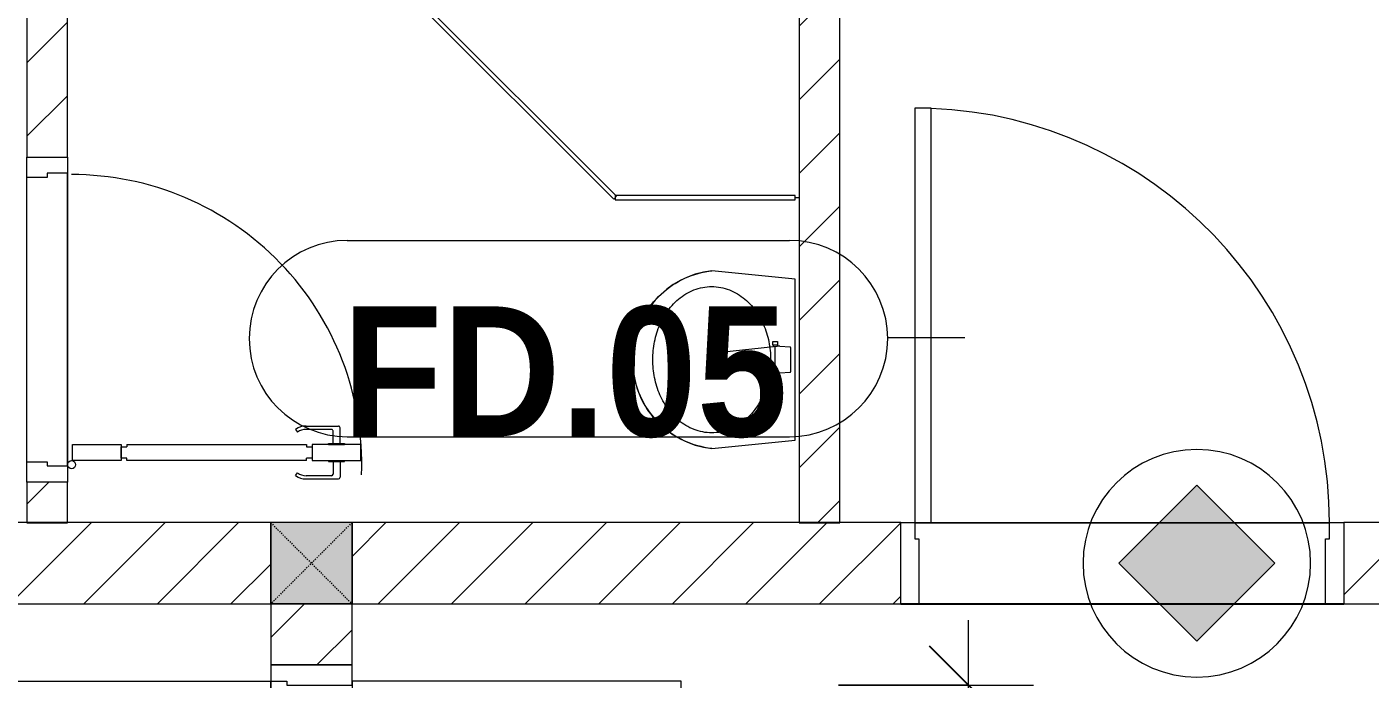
# Model space of a CAD drawing. Header units: millimetres. Extents: x 962 to 239635, y -15958 to 82755.
# Drawn here: x 117603 to 120909, y 35352 to 36957 of the extents above; entities that cross this region are included whole.
import ezdxf

# ---------------------------------------------------------------- set-up
doc = ezdxf.new("R2010")
doc.units = ezdxf.units.MM
doc.linetypes.add('Dash', pattern=[6, 3, -3])
for name, color, linetype, lineweight in [('0-1', 7, 'Continuous', 5), ('A-ANNO-DIMS', 211, 'Continuous', 9), ('A-ANNO-DIMS-160', 211, 'Continuous', 9), ('A-ANNO-NOTE', 131, 'Continuous', 9), ('A-DETL-GENF-1', 9, 'Continuous', 9), ('A-DETL-GENF-2', 1, 'Continuous', 9), ('A-DOOR-1', 254, 'Continuous', 9), ('A-DOOR-2', 9, 'Continuous', 9), ('A-DOOR-4', 1, 'Continuous', 9), ('A-DOOR-FRAM-1', 1, 'Continuous', 9), ('A-DOOR-IDEN', 31, 'Continuous', 9), ('A-FLOR-2', 9, 'Continuous', 9), ('A-GLAZ-CURT-1', 254, 'Continuous', 9), ('A-GLAZ-CURT-2', 9, 'Continuous', 9), ('A-WALL', 113, 'Continuous', 9), ('A-WALL-1', 253, 'Continuous', 18), ('A-WALL-2', 9, 'Continuous', 9), ('A-WALL-3', 113, 'Continuous', 18), ('A-WALL-PATT-1', 10, 'Continuous', 9), ('A-WALL-PATT-2', 111, 'Continuous', 9), ('P-SANR-FIXT-1', 254, 'Continuous', 9), ('S-COLS', 52, 'Continuous', 9), ('S-COLS-1', 52, 'Continuous', 5), ('S-COLS-5', 52, 'Dash', 9), ('S-COLS-6', 52, 'Continuous', 18), ('S-COLS-HDLN', 52, 'Dash', 9)]:
    doc.layers.add(name, color=color, linetype=linetype, lineweight=lineweight)
doc.styles.add('Arial_B_6', font='arialbd_0.ttf', dxfattribs={"width": 0.9, "height": 320})
doc.styles.add('UTM Avo', font='UTM Avo.ttf', dxfattribs={"width": 0.9, "height": 400})
doc.dimstyles.new('1_Dim_chi_tiet_2_5', dxfattribs={"dimscale": 304.8, "dimtxt": 399.720379, "dimasz": 0.629921, "dimexe": 0.524934, "dimexo": 0.0625, "dimgap": 0.052493, "dimtad": 1, "dimdec": 0, "dimrnd": 5, "dimzin": 0, "dimdsep": 46, "dimtxsty": 'UTM Avo', "dimblk1": 'OBLIQUE', "dimblk2": 'OBLIQUE', "dimsah": 1, "dimcen": 0.09, "dimdle": 0.524934, "dimazin": 0, "dimtfac": 1, "dimtdec": 4, "dimtix": 1, "dimtmove": 0, "dimatfit": 3, "dimfxl": 1.049869, "dimfxlon": 1, "dimtvp": 1, "dimtolj": 1, "dimtzin": 0, "dimarcsym": 2})
pattern_1 = [(45, (0, 0), (-90.50967, 90.50967), [])]
pattern_2 = [(45, (61750.9, 0), (-90.50967, 90.50967), [])]

# ---------------------------------------------------------------- blocks, each defined once
blk = doc.blocks.new('bonruatreo - Chậu rửa-V8-TKCS_MB TẦNG 2')
at = {"layer": 'P-SANR-FIXT-1'}
for p, q in [((198.4, 0), (-198.4, 0)), ((165, 0), (-165, 0)), ((218.6, -205), (198.4, 0)), ((-198.4, 0), (-218.6, -205)), ((-33, -37.3), (-31.4, -12.2)), ((-30.2, -11), (30.2, -11)), ((31.4, -12.2), (33, -37.3)), ((-44.7, -42.8), (-35.6, -42.8)), ((-44.7, -54.2), (-44.7, -42.8)), ((-35.6, -54.2), (-44.7, -54.2)), ((-35.6, -42.8), (-35.6, -44.2)), ((-35.6, -44.2), (-33.1, -44.2)), ((-35.6, -44.2), (-35.6, -52.9)), ((-35.6, -52.9), (-35.6, -54.2)), ((-32.2, -52.9), (-35.6, -52.9)), ((-32.2, -52.9), (-33.1, -44.2)), ((32.7, -48.5), (-32.7, -48.5)), ((-18.5, -182.5), (-32.2, -52.9)), ((33, -45.4), (18.5, -182.5)), ((18.5, -182.5), (-18.5, -182.5))]:
    blk.add_line(p, q, dxfattribs=at)
at = {"layer": 'P-SANR-FIXT-1', "flags": 128}
blk.add_lwpolyline([(218.6, -205), (217.4, -213.7), (215.9, -222.4), (214, -231), (211.8, -239.5), (209.3, -247.9), (206.4, -256.2), (203.2, -264.4), (199.6, -272.5), (195.8, -280.4), (191.6, -288.1), (187.1, -295.7), (182.3, -303.1), (177.3, -310.3), (171.9, -317.3), (166.3, -324.1), (160.4, -330.6), (154.2, -336.9), (147.8, -342.9), (141.2, -348.7), (134.3, -354.2), (127.3, -359.4), (120, -364.4), (112.5, -369), (104.9, -373.4), (97.1, -377.4), (89.1, -381.2), (81, -384.6), (72.7, -387.6), (64.4, -390.4), (55.9, -392.8), (47.3, -394.8), (38.7, -396.6), (30, -397.9), (21.3, -399), (12.5, -399.6), (3.7, -400), (-5.1, -399.9), (-13.9, -399.6), (-22.6, -398.8), (-31.4, -397.8), (-40.1, -396.3), (-48.7, -394.5), (-57.2, -392.4), (-65.7, -390), (-74, -387.2), (-82.2, -384.1), (-90.3, -380.6), (-98.3, -376.8), (-106.1, -372.7), (-113.7, -368.3), (-121.1, -363.6), (-128.4, -358.7), (-135.4, -353.4), (-142.2, -347.8), (-148.8, -342), (-155.2, -335.9), (-161.3, -329.6), (-167.2, -323), (-172.8, -316.2), (-178.1, -309.2), (-183.1, -302), (-187.8, -294.6), (-192.2, -287), (-196.4, -279.2), (-200.2, -271.3), (-203.7, -263.2), (-206.8, -255), (-209.7, -246.6), (-212.2, -238.2), (-214.3, -229.7), (-216.1, -221.1), (-217.6, -212.4), (-218.6, -205)], dxfattribs=at)
at = {"layer": 'P-SANR-FIXT-1'}
for centre, radius, start, end in [((-30.1, -12.3), 1.3, 91.2278, 176.4003), ((30.1, -12.3), 1.3, 3.5997, 88.7722), ((5.5, -41.4), 38.7, 173.966, 184.1457), ((-5.5, -41.4), 38.7, 353.966, 6.034), ((0, -180), 220, 186.525, 353.475)]:
    blk.add_arc(centre, radius, start, end, dxfattribs=at)
for points in [[(-180, -205), (-180, -197.6), (-178.6, -182.7), (-172.4, -161.2), (-162.5, -141.1), (-149.4, -123), (-133.8, -107), (-116.1, -93.4), (-96.9, -82.1), (-76.5, -73.2), (-55.2, -66.5), (-33.3, -62.1), (-11.2, -59.9), (11.1, -59.9), (33.3, -62.1), (55.2, -66.5), (76.5, -73.2), (96.9, -82.1), (116.1, -93.4), (133.8, -107.1), (149.5, -123), (162.5, -141.2), (172.4, -161.2), (178.6, -182.7), (180, -197.6), (180, -205)], [(180, -205), (180, -212.4), (178.6, -227.3), (172.4, -248.8), (162.5, -268.8), (149.5, -287), (133.8, -302.9), (116.1, -316.6), (96.9, -327.9), (76.5, -336.8), (55.2, -343.5), (33.3, -347.9), (11.1, -350.1), (-11.2, -350.1), (-33.3, -347.9), (-55.2, -343.5), (-76.5, -336.8), (-96.9, -327.9), (-116.1, -316.6), (-133.8, -303), (-149.4, -287), (-162.5, -268.9), (-172.4, -248.8), (-178.6, -227.3), (-180, -212.4), (-180, -205)]]:
    blk.add_open_spline(points, degree=3, dxfattribs=at)
blk = doc.blocks.new('System Panel - Glazed-588850-TKCS_MB TẦNG 2')
at = {"layer": 'A-GLAZ-CURT-2'}
for p, q in [((221.3, 5), (-221.3, 5)), ((-221.3, 5), (-221.3, -5)), ((221.3, -5), (221.3, 5)), ((-221.3, -5), (221.3, -5))]:
    blk.add_line(p, q, dxfattribs=at)
blk = doc.blocks.new('System Panel - Glazed-580250-TKCS_MB TẦNG 2')
at = {"layer": 'A-GLAZ-CURT-2'}
for p, q in [((350.6, 5), (-350.6, 5)), ((-350.6, 5), (-350.6, -5)), ((350.6, -5), (350.6, 5)), ((-350.6, -5), (350.6, -5))]:
    blk.add_line(p, q, dxfattribs=at)
blk = doc.blocks.new('DOOR_CW_01 CANH MO-PANEL KINH - DIG_02-800x2200-CỬA NHÔM KÍNH-401063-TKCS_MB TẦNG 2')
at = {"layer": 'A-DETL-GENF-1'}
for p, q in [((-347, -182), (-347, -62)), ((-347, -62), (-307, -62)), ((-307, -62), (-307, -182)), ((-307, -182), (-347, -182)), ((-347, -196), (-341, -196)), ((-347, -638), (-347, -196)), ((-341, -196), (-341, -182)), ((-341, -182), (-313, -182)), ((-313, -182), (-313, -196)), ((-307, -196), (-313, -196)), ((-307, -196), (-307, -638)), ((-383.9, -611.2), (-377.3, -615.8)), ((-270.1, -611.2), (-276.7, -615.8)), ((-392, -637), (-392, -716.5)), ((-384, -699.5), (-384, -637)), ((-347, -638), (-341, -638)), ((-307, -652), (-347, -652)), ((-347, -652), (-347, -772)), ((-341, -652), (-341, -638)), ((-313, -652), (-341, -652)), ((-307, -638), (-313, -638)), ((-313, -638), (-313, -652)), ((-307, -772), (-307, -652)), ((-270, -699.5), (-270, -637)), ((-262, -637), (-262, -716.5)), ((-349, -692.2), (-349, -731.8)), ((-347, -692.2), (-349, -692.2)), ((-347, -692.2), (-347, -731.8)), ((-307, -692.2), (-307, -731.8)), ((-307, -692.2), (-305, -692.2)), ((-305, -692.2), (-305, -731.8)), ((-349, -720.5), (-388, -720.5)), ((-349, -703.5), (-380, -703.5)), ((-305, -703.5), (-274, -703.5)), ((-305, -720.5), (-266, -720.5)), ((-349, -731.8), (-347, -731.8)), ((-305, -731.8), (-307, -731.8)), ((-347, -772), (-307, -772))]:
    blk.add_line(p, q, dxfattribs=at)
blk.add_circle((-357, -60), 10, dxfattribs=at)
for centre, radius, start, end in [((-357, -60), 714, 268, 0), ((-347, -637), 45, 145, 180), ((-347, -637), 37, 145, 180), ((-307, -637), 37, 0, 35), ((-307, -637), 45, 360, 35), ((-388, -716.5), 4, 180, 270), ((-380, -699.5), 4, 180, 270), ((-274, -699.5), 4, 270, 0), ((-266, -716.5), 4, 270, 0)]:
    blk.add_arc(centre, radius, start, end, dxfattribs=at)
at = {"layer": 'A-DOOR-2'}
for p, q in [((-400, -50), (-400, 50)), ((-400, 50), (-350, 50)), ((-350, 50), (-350, 0)), ((350, 0), (350, 50)), ((350, 50), (400, 50)), ((400, 50), (400, -50)), ((-360, 0), (-360, -50)), ((-350, 0), (-360, 0)), ((360, 0), (350, 0)), ((360, -50), (360, 0)), ((-360, -50), (-400, -50)), ((-357, -50), (-332, -50)), ((400, -50), (360, -50))]:
    blk.add_line(p, q, dxfattribs=at)
blk = doc.blocks.new('NCV_TKTC_TANG 2_rvt-1-TKCS_MB TẦNG 2')
at = {"layer": 'A-WALL-PATT-1'}
h = blk.add_hatch(dxfattribs=at)
h.set_pattern_fill('FP_1', color=256, style=0, pattern_type=2)
h.set_pattern_definition(pattern_1)
h.paths.add_polyline_path([(57752.6, 35736.9), (57852.6, 35736.9), (57852.6, 37736.9), (57752.6, 37736.9), (57752.6, 36315.3)])
h.paths.add_polyline_path([(57752.6, 37836.9), (57852.6, 37836.9), (57852.6, 40136.9), (57752.6, 40136.9), (57752.6, 38431.7)])
h = blk.add_hatch(dxfattribs=at)
h.set_pattern_fill('FP_1', color=256, style=0, pattern_type=2)
h.set_pattern_definition(pattern_1)
h.paths.add_polyline_path([(55952.6, 35736.9), (55952.6, 35836.9), (55852.6, 35836.9), (55852.6, 35736.9)])
h.paths.add_polyline_path([(55952.6, 36636.9), (55952.6, 37736.9), (55852.6, 37736.9), (55852.6, 36636.9)])
at = {"layer": 'A-FLOR-2'}
for p, q in [((55952.6, 35876.9), (55952.6, 36596.9)), ((55852.6, 35886.9), (55852.6, 36586.9)), ((57752.6, 36536.9), (57742.6, 36536.9)), ((58037.6, 35736.9), (59057.6, 35736.9)), ((59057.6, 35736.9), (58037.6, 35736.9)), ((58002.6, 35536.9), (59092.6, 35536.9))]:
    blk.add_line(p, q, dxfattribs=at)
at = {"layer": 'A-WALL-1'}
for p, q in [((55852.6, 37736.9), (55852.6, 36636.9)), ((55952.6, 36636.9), (55952.6, 37736.9)), ((57752.6, 37736.9), (57752.6, 35736.9)), ((57852.6, 35736.9), (57852.6, 37736.9)), ((55852.6, 36636.9), (55952.6, 36636.9)), ((55952.6, 35836.9), (55852.6, 35836.9)), ((55852.6, 35836.9), (55852.6, 35736.9)), ((55952.6, 35736.9), (55952.6, 35836.9)), ((55852.6, 35736.9), (55952.6, 35736.9)), ((57752.6, 35736.9), (57852.6, 35736.9))]:
    blk.add_line(p, q, dxfattribs=at)
at = {"layer": 'A-WALL-2'}
for p, q in [((55952.6, 36596.9), (55952.6, 35876.9)), ((55852.6, 35886.9), (55852.6, 36586.9))]:
    blk.add_line(p, q, dxfattribs=at)
at = {"layer": 'A-DOOR-1', "rotation": 90.00000000000114}
blk.add_blockref('DOOR_CW_01 CANH MO-PANEL KINH - DIG_02-800x2200-CỬA NHÔM KÍNH-401063-TKCS_MB TẦNG 2', (55902.6, 36236.9), dxfattribs=at)
at = {"layer": 'A-GLAZ-CURT-1'}
for name, p, rotation in [('System Panel - Glazed-580250-TKCS_MB TẦNG 2', (57052.1, 36784.8), 135.0000000000001), ('System Panel - Glazed-588850-TKCS_MB TẦNG 2', (57521.3, 36536.9), 180)]:
    blk.add_blockref(name, p, dxfattribs=dict(at, rotation=rotation))
at = {"layer": 'P-SANR-FIXT-1', "rotation": 269.9999999999999}
blk.add_blockref('bonruatreo - Chậu rửa-V8-TKCS_MB TẦNG 2', (57742.6, 36138.3), dxfattribs=at)
blk = doc.blocks.new('FD_05 - FD_05-1000x2200mm-835433-TKCS_MB TẦNG 2')
at = {"layer": 'A-DETL-GENF-2'}
for p, q in [((510, -100), (470, -100)), ((470, -100), (470, -1120)), ((510, -1120), (510, -100)), ((470, -1120), (510, -1120))]:
    blk.add_line(p, q, dxfattribs=at)
blk.add_arc((510, -100), 1020, 180, 267.7525, dxfattribs=at)
at = {"layer": 'A-DOOR-FRAM-1'}
for p, q in [((-545, 100), (-500, 100)), ((-545, -100), (-545, 100)), ((-500, 100), (-500, -60)), ((500, 100), (545, 100)), ((500, -60), (500, 100)), ((545, 100), (545, -100)), ((-500, -60), (-510, -60)), ((-510, -60), (-510, -100)), ((510, -60), (500, -60)), ((510, -100), (510, -60)), ((-510, -100), (-545, -100)), ((545, -100), (510, -100))]:
    blk.add_line(p, q, dxfattribs=at)
blk = doc.blocks.new('FD_07 - FD_07-1700x2200-CỬA ĐI 2 CÁNH-910693-TKCS_MB TẦNG 2')
at = {"layer": 'A-DETL-GENF-2'}
for p, q in [((-810, 910), (-810, 100)), ((-770, 910), (-810, 910)), ((-770, 100), (-770, 910)), ((770, 100), (770, 910)), ((770, 910), (810, 910)), ((810, 910), (810, 100)), ((-810, 100), (-770, 100)), ((810, 100), (770, 100)), ((-810, -910), (-810, -100)), ((-810, -100), (-770, -100)), ((-770, -100), (-770, -910)), ((810, -100), (770, -100)), ((770, -100), (770, -910)), ((810, -910), (810, -100)), ((-770, -910), (-810, -910)), ((770, -910), (810, -910))]:
    blk.add_line(p, q, dxfattribs=at)
for centre, start, end in [((-810, 100), 0, 87.1694), ((810, 100), 92.8306, 180), ((-810, -100), 272.8306, 360), ((810, -100), 180, 267.1694)]:
    blk.add_arc(centre, 810, start, end, dxfattribs=at)
at = {"layer": 'A-DOOR-4'}
for p, q in [((-810, 100), (810, 100)), ((800, -100), (-800, -100))]:
    blk.add_line(p, q, dxfattribs=at)
at = {"layer": 'A-DOOR-FRAM-1'}
for p, q in [((-810, 100), (-850, 100)), ((-850, 100), (-850, -100)), ((-810, 60), (-810, 100)), ((850, 100), (810, 100)), ((810, 100), (810, 60)), ((850, -100), (850, 100)), ((-800, 60), (-810, 60)), ((-800, -100), (-800, 60)), ((810, 60), (800, 60)), ((800, 60), (800, -100)), ((-850, -100), (-800, -100)), ((800, -100), (850, -100))]:
    blk.add_line(p, q, dxfattribs=at)
blk = doc.blocks.new('G1_SOF - BO TRU - 200x200-3052400-TKCS_MB TẦNG 2')
at = {"layer": 'S-COLS-HDLN'}
for p, q in [((-100, 100), (100, -100)), ((100, 100), (-100, -100))]:
    blk.add_line(p, q, dxfattribs=at)
blk = doc.blocks.new('HDNDCT_GHI CHÚ CỬA CHỐNG CHÁY EI30 - HDNDCT_GHI CHÚ CỬA CHỐNG CHÁY EI30-2461928-TKCS_MB TẦNG 2')
at = {"layer": 'A-ANNO-NOTE'}
blk.add_hatch(color=256, dxfattribs=at).paths.add_polyline_path([(-1.2, 0), (0, 1.2), (1.2, 0), (0, -1.2)])
for p, q in [((0, 1.2), (-1.2, 0)), ((1.2, 0), (0, 1.2)), ((-1.2, 0), (0, -1.2)), ((0, -1.2), (1.2, 0))]:
    blk.add_line(p, q, dxfattribs=at)
for start, end in [(360, 180), (180, 360)]:
    blk.add_arc((0, 0), 1.75, start, end, dxfattribs=at)
blk = doc.blocks.new('DIMBLOCK138-TKCS_MB TẦNG 2')
at = {"layer": 'A-ANNO-DIMS-160'}
for p, q in [((119920.7, 33577.1), (119920.7, 35497.1)), ((119600.7, 35337.1), (120080.7, 35337.1)), ((119920.7, 35337.1), (119600.7, 35337.1)), ((119600.7, 33737.1), (120080.7, 33737.1)), ((119920.7, 33737.1), (119600.7, 33737.1))]:
    blk.add_line(p, q, dxfattribs=at)
at = {"layer": 'A-ANNO-DIMS-160', "lineweight": 25}
for p, q in [((119920.7, 35337.1), (119824.7, 35433.1)), ((119920.7, 35337.1), (120016.7, 35241.1)), ((119920.7, 33737.1), (119824.7, 33833.1)), ((119920.7, 33737.1), (120016.7, 33641.1))]:
    blk.add_line(p, q, dxfattribs=at)
at = {"layer": 'A-ANNO-DIMS-160', "color": 0, "insert": (119401.1, 33989.4), "char_height": 400, "width": 1314.636, "attachment_point": 1, "rotation": 90, "line_spacing_factor": 1.110334, "style": 'UTM Avo'}
blk.add_mtext('1600', dxfattribs=at)
blk = doc.blocks.new('_Oblique')
at = {"color": 0, "linetype": 'ByBlock', "lineweight": -2}
blk.add_line((-0.5, -0.5), (0.5, 0.5), dxfattribs=at)
blk = doc.blocks.new('STN_Door Tag - STN_Door Tag-1788670-TKCS_MB TẦNG 2')
at = {"layer": 'A-DOOR-IDEN'}
for p, q in [((-3.37, 1.495), (3.431, 1.495)), ((-3.37, -1.524), (3.431, -1.524))]:
    blk.add_line(p, q, dxfattribs=at)
for centre, start, end in [((-3.37, -0.015), 90, 270), ((3.431, -0.015), 270, 90)]:
    blk.add_arc(centre, 1.509, start, end, dxfattribs=at)

msp = doc.modelspace()

# ---------------------------------------------------------------- hatches: boundary and pattern name
at = {"layer": 'A-WALL-PATT-2'}
h = msp.add_hatch(dxfattribs=at)
h.set_pattern_fill('FP_1', color=256, style=0, pattern_type=2)
h.set_pattern_definition(pattern_2)
h.paths.add_polyline_path([(138822.2, 35537.4), (139003.5, 35537.4), (139003.5, 35737.4), (136003.8, 35737.4), (136003.8, 35537.4)])
h.paths.add_polyline_path([(135803.8, 35537.4), (135803.8, 35737.4), (133853.5, 35737.4), (133853.5, 35537.4), (135598.1, 35537.4)])
h.paths.add_polyline_path([(127603.8, 35537.4), (127603.8, 35737.4), (122803.5, 35737.4), (122803.5, 35537.4), (127537.6, 35537.4)])
h.paths.add_polyline_path([(127953.5, 35537.4), (127953.5, 35737.4), (127803.8, 35737.4), (127803.8, 35537.4)])
h.paths.add_polyline_path([(129043.5, 35537.4), (130803.5, 35537.4), (130803.5, 35737.4), (129043.5, 35737.4)])
h.paths.add_polyline_path([(132373.9, 35537.4), (132763.5, 35537.4), (132763.5, 35737.4), (131003.5, 35737.4), (131003.5, 35537.4)])
h.paths.add_polyline_path([(120843.5, 35537.4), (122603.5, 35537.4), (122603.5, 35737.4), (120843.5, 35737.4)])
h.paths.add_polyline_path([(119477.2, 35537.4), (119753.5, 35537.4), (119753.5, 35737.4), (118403.5, 35737.4), (118403.5, 35537.4), (118671.2, 35537.4)])
h.paths.add_polyline_path([(117865.2, 35537.4), (118203.5, 35537.4), (118203.5, 35737.4), (114603.5, 35737.4), (114603.5, 35537.4), (116253.1, 35537.4)])
h.paths.add_polyline_path([(113028.9, 35537.4), (113163.5, 35537.4), (113163.5, 35737.4), (111403.8, 35737.4), (111403.8, 35537.4), (111416.8, 35537.4)])
h.paths.add_polyline_path([(114403.5, 35537.4), (114403.5, 35737.4), (114253.5, 35737.4), (114253.5, 35537.4)])
h.paths.add_polyline_path([(111203.8, 35537.4), (111203.8, 35737.4), (106403.5, 35737.4), (106403.5, 35537.4), (110610.8, 35537.4)])
h = msp.add_hatch(dxfattribs=at)
h.set_pattern_fill('FP_1', color=256, style=0, pattern_type=2)
h.set_pattern_definition(pattern_2)
h.paths.add_polyline_path([(118203.5, 33536.9), (118403.5, 33536.9), (118403.5, 33687.1), (118203.5, 33687.1)])
h.paths.add_polyline_path([(118203.5, 35387.1), (118403.5, 35387.1), (118403.5, 35537.4), (118203.5, 35537.4)])
at = {"layer": 'S-COLS-1'}
msp.add_hatch(color=256, dxfattribs=at).paths.add_polyline_path([(118403.5, 35537.4), (118403.5, 35737.4), (118203.5, 35737.4), (118203.5, 35537.4)])

# ---------------------------------------------------------------- linework, layer by layer
at = {"layer": 'A-DOOR-IDEN'}
msp.add_line((119911.2, 36191.9), (119721.5, 36191.9), dxfattribs=at)
at = {"layer": 'A-WALL'}
for p, q in [((118203.5, 35537.4), (118203.5, 35737.4)), ((118403.5, 35737.4), (118403.5, 35537.4)), ((119788.5, 35737.4), (120808.5, 35737.4)), ((118403.5, 35537.4), (118203.5, 35537.4)), ((120798.5, 35537.4), (119798.5, 35537.4))]:
    msp.add_line(p, q, dxfattribs=at)
at = {"layer": 'A-WALL-3'}
for p, q in [((118203.5, 35737.4), (114603.5, 35737.4)), ((119753.5, 35737.4), (118403.5, 35737.4)), ((119753.5, 35537.4), (119753.5, 35737.4)), ((122603.5, 35737.4), (120843.5, 35737.4)), ((120843.5, 35737.4), (120843.5, 35537.4)), ((114603.5, 35537.4), (118203.5, 35537.4)), ((118203.5, 35537.4), (118203.5, 35387.1)), ((118403.5, 35537.4), (119753.5, 35537.4)), ((118403.5, 35387.1), (118403.5, 35537.4)), ((120843.5, 35537.4), (122603.5, 35537.4)), ((118203.5, 35387.1), (118403.5, 35387.1))]:
    msp.add_line(p, q, dxfattribs=at)
at = {"layer": 'S-COLS'}
for p, q in [((118203.5, 35737.4), (118203.5, 35537.4)), ((118403.5, 35537.4), (118403.5, 35737.4)), ((118203.5, 35537.4), (118403.5, 35537.4))]:
    msp.add_line(p, q, dxfattribs=at)
at = {"layer": 'S-COLS-6'}
msp.add_line((118403.5, 35737.4), (118203.5, 35737.4), dxfattribs=at)

# ---------------------------------------------------------------- block references
at = {"layer": '0-1'}
msp.add_blockref('NCV_TKTC_TANG 2_rvt-1-TKCS_MB TẦNG 2', (61750.9, 0), dxfattribs=at)
at = {"layer": 'A-ANNO-NOTE', "xscale": 160, "yscale": 160, "zscale": 160}
msp.add_blockref('HDNDCT_GHI CHÚ CỬA CHỐNG CHÁY EI30 - HDNDCT_GHI CHÚ CỬA CHỐNG CHÁY EI30-2461928-TKCS_MB TẦNG 2', (120482.2, 35637.4), dxfattribs=at)
at = {"layer": 'A-DOOR-4'}
for name, p, rotation in [('FD_05 - FD_05-1000x2200mm-835433-TKCS_MB TẦNG 2', (120298.5, 35637.4), 180), ('FD_07 - FD_07-1700x2200-CỬA ĐI 2 CÁNH-910693-TKCS_MB TẦNG 2', (118303.5, 34537.1), 90)]:
    msp.add_blockref(name, p, dxfattribs=dict(at, rotation=rotation))
at = {"layer": 'A-DOOR-IDEN', "xscale": 159.9999999999999, "yscale": 159.9999999999999, "zscale": 159.9999999999999}
msp.add_blockref('STN_Door Tag - STN_Door Tag-1788670-TKCS_MB TẦNG 2', (118931.1, 36192.6), dxfattribs=at)
at = {"layer": 'S-COLS-5'}
msp.add_blockref('G1_SOF - BO TRU - 200x200-3052400-TKCS_MB TẦNG 2', (118303.5, 35637.4), dxfattribs=at)

# ---------------------------------------------------------------- texts
at = {"layer": 'A-DOOR-IDEN', "insert": (118927.9, 36107.2), "char_height": 320, "width": 1124.64, "attachment_point": 5, "line_spacing_factor": 0.936439, "style": 'Arial_B_6'}
msp.add_mtext('\\pt7.2,14.4,21.6,28.8,36,43.2,50.4,57.6,64.8,72,79.2,86.4,93.6,100.8,108,115.2,122.4,129.6,136.8,144,151.2,158.4,165.6,172.8,180,187.2,194.4,201.6,208.8,216,223.2,230.4;FD.05', dxfattribs=at)

# ---------------------------------------------------------------- dimensions: what is measured, and where the dimension line sits
at = {"layer": 'A-ANNO-DIMS'}
dim = msp.add_linear_dim(base=(119920.7, 35337.1), p1=(119600.7, 33737.1), p2=(119600.7, 35337.1), angle=90, dimstyle='1_Dim_chi_tiet_2_5', override={"dimpost": '<>', "dimfxl": 1600}, dxfattribs=at)
dim.commit()
dim.dimension.update_dxf_attribs({"geometry": 'DIMBLOCK138-TKCS_MB TẦNG 2', "text_midpoint": (119697.7, 34537.1)})

doc.saveas('drawing.dxf')
